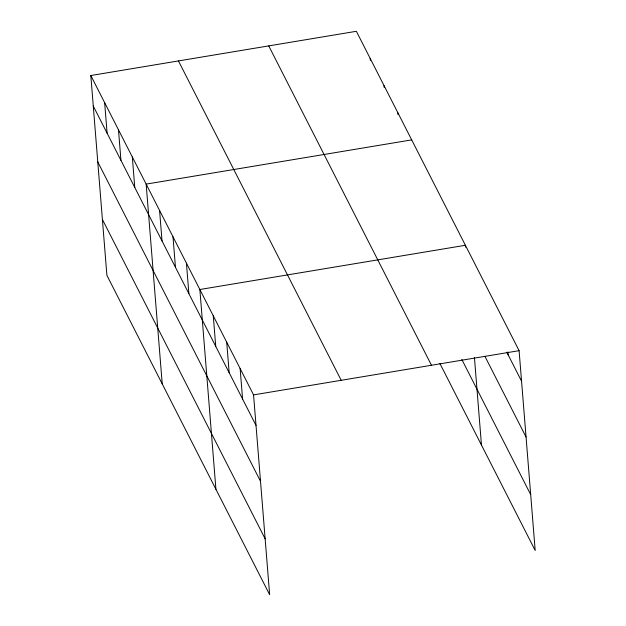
<?xml version="1.0" encoding="UTF-8"?>
<svg xmlns="http://www.w3.org/2000/svg" width="626" height="626" viewBox="0 0 626 626"><rect width="100%" height="100%" fill="white"/><g stroke="black" fill="none" stroke-linecap="round" stroke-linejoin="round"><path stroke-width="0.94" d="M90.817 75.527L253.561 394.896L269.642 594.7L106.897 275.33L90.817 75.527L356.358 31.3L519.103 350.67L535.183 550.473L439.898 363.487M411.697 139.888L146.155 184.114L162.228 383.918M253.561 394.896L519.103 350.67M506.833 352.281L521.56 381.179M484.907 356.304L526.059 437.042M461.824 359.465L530.684 494.603M268.734 45.894L431.478 365.263M178.449 60.933L341.193 380.303M93.274 106.037L256.018 425.406M97.766 161.899L260.51 481.277M102.398 219.46L265.142 538.83M507.905 351.969L508.132 354.832M465.556 247.184L465.4 245.275L199.858 289.509L215.931 489.305M474.438 357.556L481.472 445.078M397.862 112.743L398.011 114.644M384.028 85.59L384.184 87.499M370.193 58.445L370.349 60.354M240.134 368.55L242.591 399.059M226.714 342.203L229.163 372.713M213.286 315.856L215.735 346.366M186.431 263.163L188.888 293.664M173.003 236.808L175.46 267.318M159.575 210.461L162.032 240.971M132.321 156.969L134.77 187.479M118.486 129.825L120.943 160.326M104.652 102.672L107.109 133.181"/></g></svg>
